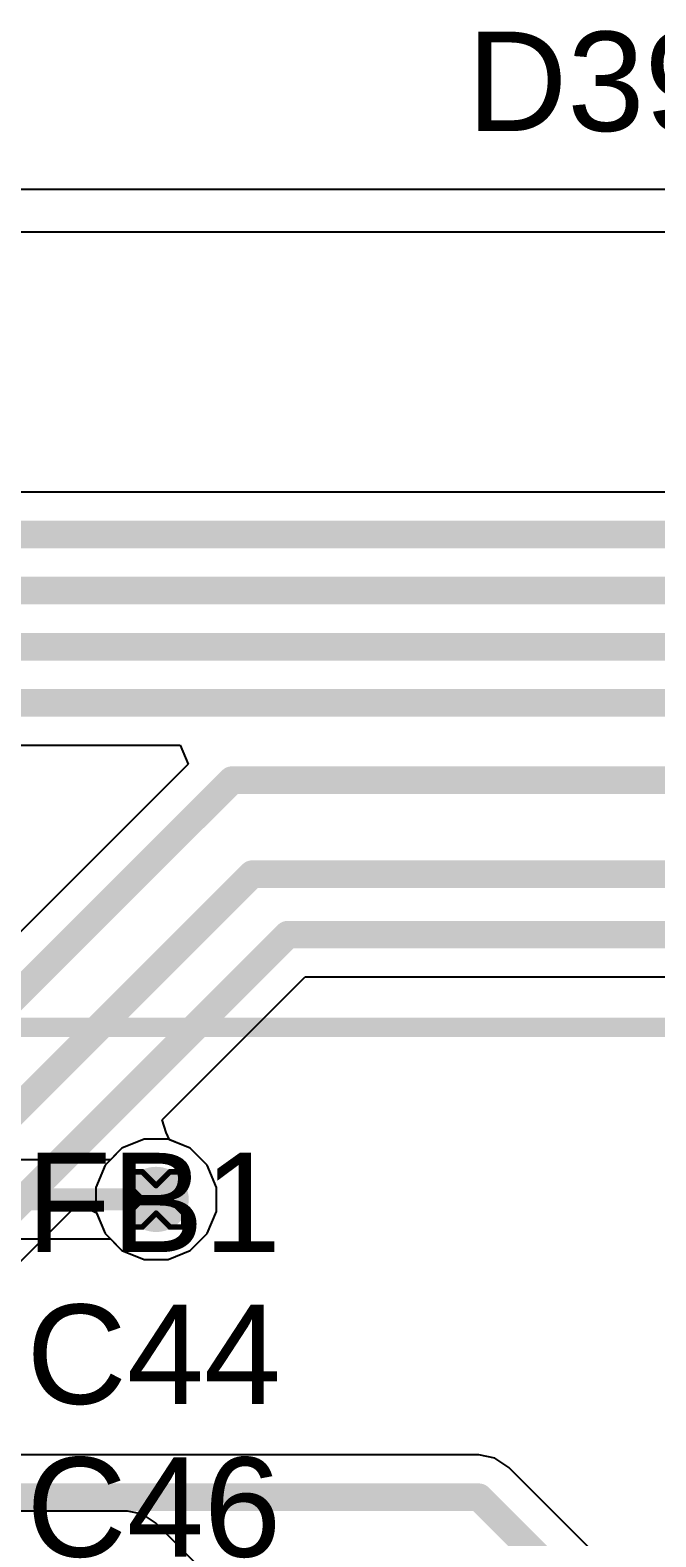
# Model space of a CAD drawing. Header units: inches. Extents: x -11 to 5379, y 0 to 5429.
# Drawn here: x 203.6 to 209.36, y 70.71 to 84.58 of the extents above; entities that cross this region are included whole.
import ezdxf

# ---------------------------------------------------------------- set-up
doc = ezdxf.new("R2010")
doc.units = ezdxf.units.IN
for name, color, linetype in [('Bottom Layer', 5, 'Continuous'), ('Drill Drawing', 1, 'Continuous'), ('GND', 16, 'Continuous'), ('PWR', 76, 'Continuous'), ('Top Layer', 1, 'Continuous'), ('Top Overlay', 2, 'Continuous'), ('Via Holes', 16, 'Continuous')]:
    doc.layers.add(name, color=color, linetype=linetype)
doc.styles.add('Arial', font='', dxfattribs={"height": 0.2})
doc.styles.get('Arial').set_extended_font_data('Arial')

msp = doc.modelspace()

# ---------------------------------------------------------------- hatches: boundary and pattern name
at = {"layer": 'Bottom Layer'}
h = msp.add_hatch(color=5, dxfattribs=at)
edge = h.paths.add_edge_path()
edge.add_arc((204.759, 73.815), 0.3, 0, 360)
at = {"layer": 'GND'}
h = msp.add_hatch(color=16, dxfattribs=at)
edge = h.paths.add_edge_path()
edge.add_arc((204.759, 73.815), 0.3, 0, 360)
at = {"layer": 'PWR'}
h = msp.add_hatch(color=76, dxfattribs=at)
edge = h.paths.add_edge_path()
edge.add_arc((204.759, 73.815), 0.3, 0, 360)
at = {"layer": 'Top Layer'}
h = msp.add_hatch(color=1, dxfattribs=at)
edge = h.paths.add_edge_path()
edge.add_arc((204.759, 73.815), 0.3, 0, 360)
at = {"layer": 'Via Holes'}
h = msp.add_hatch(color=7, dxfattribs=at)
edge = h.paths.add_edge_path()
edge.add_arc((204.759, 73.815), 0.15, 0, 360)

# ---------------------------------------------------------------- linework, layer by layer
at = {"layer": 'Bottom Layer'}
for p, q in [((217.429, 80.322), (201.57, 80.322)), ((195.634, 77.996), (204.979, 77.996)), ((204.979, 77.996), (205.053, 77.819)), ((205.053, 77.819), (201.28, 74.046)), ((204.815, 74.547), (206.13, 75.862)), ((206.13, 75.862), (230.159, 75.862)), ((204.85, 74.432), (204.815, 74.547)), ((204.883, 74.364), (204.85, 74.432)), ((205.073, 74.285), (204.883, 74.364)), ((205.229, 74.129), (205.073, 74.285)), ((205.313, 73.925), (205.229, 74.129)), ((205.313, 73.705), (205.313, 73.925)), ((200.427, 70.159), (204.027, 73.759)), ((204.027, 73.759), (204.142, 73.724)), ((204.142, 73.724), (204.211, 73.691)), ((204.211, 73.691), (204.289, 73.501)), ((205.229, 73.501), (205.313, 73.705)), ((204.289, 73.501), (204.445, 73.346)), ((205.073, 73.346), (205.229, 73.501)), ((204.445, 73.346), (204.649, 73.261)), ((204.649, 73.261), (204.869, 73.261)), ((204.869, 73.261), (205.073, 73.346)), ((207.727, 71.463), (203.064, 71.463)), ((207.876, 71.433), (207.727, 71.463)), ((208.002, 71.349), (207.876, 71.433)), ((209.119, 70.232), (208.002, 71.349))]:
    msp.add_line(p, q, dxfattribs=at)
for points in [[(184.805, 79.933, 0.254, 0.254, 0), (228.65, 79.933, 0.254, 0.254, 0)], [(184.567, 79.418, 0.254, 0.254, 0), (228.889, 79.418, 0.254, 0.254, 0)], [(184.221, 78.901, 0.254, 0.254, 0), (229.235, 78.901, 0.254, 0.254, 0)], [(183.947, 78.385, 0.254, 0.254, 0), (229.509, 78.385, 0.254, 0.254, 0)], [(199.28, 71.496, 0.254, 0.254, 0), (205.457, 77.673, 0.254, 0.254, 0)], [(205.457, 77.673, 0.254, 0.254, 0), (229.643, 77.673, 0.254, 0.254, 0)], [(199.799, 70.964, 0.254, 0.254, 0), (205.643, 76.808, 0.254, 0.254, 0)], [(205.643, 76.808, 0.254, 0.254, 0), (229.84, 76.808, 0.254, 0.254, 0)], [(200.152, 70.434, 0.254, 0.254, 0), (205.969, 76.251, 0.254, 0.254, 0)], [(205.969, 76.251, 0.254, 0.254, 0), (230.159, 76.251, 0.254, 0.254, 0)], [(203.064, 71.074, 0.254, 0.254, 0), (207.727, 71.074, 0.254, 0.254, 0)], [(207.727, 71.074, 0.254, 0.254, 0), (208.845, 69.957, 0.254, 0.254, 0)]]:
    msp.add_lwpolyline(points, format="xyseb", dxfattribs=at)
for points in [[(205.393, 77.673, 0.127, 0.127, 1), (205.52, 77.673, 0.127, 0.127, 1)], [(205.393, 77.673, 0.127, 0.127, 1), (205.52, 77.673, 0.127, 0.127, 1)], [(205.58, 76.808, 0.127, 0.127, 1), (205.707, 76.808, 0.127, 0.127, 1)], [(205.58, 76.808, 0.127, 0.127, 1), (205.707, 76.808, 0.127, 0.127, 1)], [(205.906, 76.251, 0.127, 0.127, 1), (206.033, 76.251, 0.127, 0.127, 1)], [(205.906, 76.251, 0.127, 0.127, 1), (206.033, 76.251, 0.127, 0.127, 1)], [(207.664, 71.074, 0.127, 0.127, 1), (207.791, 71.074, 0.127, 0.127, 1)], [(207.664, 71.074, 0.127, 0.127, 1), (207.791, 71.074, 0.127, 0.127, 1)]]:
    msp.add_lwpolyline(points, format="xyseb", close=True, dxfattribs=at)
at = {"layer": 'Drill Drawing'}
for points in [[(204.505, 73.942, 0.0508, 0.0508, 0), (204.505, 74.069, 0.0508, 0.0508, 0)], [(204.505, 74.069, 0.0508, 0.0508, 0), (204.632, 74.069, 0.0508, 0.0508, 0)], [(204.632, 74.069, 0.0508, 0.0508, 0), (204.759, 73.942, 0.0508, 0.0508, 0)], [(204.759, 73.942, 0.0508, 0.0508, 0), (204.886, 74.069, 0.0508, 0.0508, 0)], [(204.886, 74.069, 0.0508, 0.0508, 0), (205.013, 74.069, 0.0508, 0.0508, 0)], [(205.013, 73.942, 0.0508, 0.0508, 0), (205.013, 74.069, 0.0508, 0.0508, 0)], [(204.505, 73.942, 0.0508, 0.0508, 0), (204.632, 73.815, 0.0508, 0.0508, 0)], [(204.886, 73.815, 0.0508, 0.0508, 0), (205.013, 73.942, 0.0508, 0.0508, 0)], [(204.505, 73.688, 0.0508, 0.0508, 0), (204.632, 73.815, 0.0508, 0.0508, 0)], [(204.886, 73.815, 0.0508, 0.0508, 0), (205.013, 73.688, 0.0508, 0.0508, 0)], [(204.505, 73.561, 0.0508, 0.0508, 0), (204.505, 73.688, 0.0508, 0.0508, 0)], [(204.632, 73.561, 0.0508, 0.0508, 0), (204.759, 73.688, 0.0508, 0.0508, 0)], [(204.759, 73.688, 0.0508, 0.0508, 0), (204.886, 73.561, 0.0508, 0.0508, 0)], [(205.013, 73.561, 0.0508, 0.0508, 0), (205.013, 73.688, 0.0508, 0.0508, 0)], [(204.505, 73.561, 0.0508, 0.0508, 0), (204.632, 73.561, 0.0508, 0.0508, 0)], [(204.886, 73.561, 0.0508, 0.0508, 0), (205.013, 73.561, 0.0508, 0.0508, 0)]]:
    msp.add_lwpolyline(points, format="xyseb", dxfattribs=at)
for points in [[(204.492, 74.069, 0.0254, 0.0254, 1), (204.518, 74.069, 0.0254, 0.0254, 1)], [(204.492, 74.069, 0.0254, 0.0254, 1), (204.518, 74.069, 0.0254, 0.0254, 1)], [(204.619, 74.069, 0.0254, 0.0254, 1), (204.645, 74.069, 0.0254, 0.0254, 1)], [(204.619, 74.069, 0.0254, 0.0254, 1), (204.645, 74.069, 0.0254, 0.0254, 1)], [(204.873, 74.069, 0.0254, 0.0254, 1), (204.899, 74.069, 0.0254, 0.0254, 1)], [(204.873, 74.069, 0.0254, 0.0254, 1), (204.899, 74.069, 0.0254, 0.0254, 1)], [(205, 74.069, 0.0254, 0.0254, 1), (205.026, 74.069, 0.0254, 0.0254, 1)], [(205, 74.069, 0.0254, 0.0254, 1), (205.026, 74.069, 0.0254, 0.0254, 1)], [(204.492, 73.942, 0.0254, 0.0254, 1), (204.518, 73.942, 0.0254, 0.0254, 1)], [(204.492, 73.942, 0.0254, 0.0254, 1), (204.518, 73.942, 0.0254, 0.0254, 1)], [(204.746, 73.942, 0.0254, 0.0254, 1), (204.772, 73.942, 0.0254, 0.0254, 1)], [(204.746, 73.942, 0.0254, 0.0254, 1), (204.772, 73.942, 0.0254, 0.0254, 1)], [(205, 73.942, 0.0254, 0.0254, 1), (205.026, 73.942, 0.0254, 0.0254, 1)], [(205, 73.942, 0.0254, 0.0254, 1), (205.026, 73.942, 0.0254, 0.0254, 1)], [(204.619, 73.815, 0.0254, 0.0254, 1), (204.645, 73.815, 0.0254, 0.0254, 1)], [(204.619, 73.815, 0.0254, 0.0254, 1), (204.645, 73.815, 0.0254, 0.0254, 1)], [(204.873, 73.815, 0.0254, 0.0254, 1), (204.899, 73.815, 0.0254, 0.0254, 1)], [(204.873, 73.815, 0.0254, 0.0254, 1), (204.899, 73.815, 0.0254, 0.0254, 1)], [(204.492, 73.688, 0.0254, 0.0254, 1), (204.518, 73.688, 0.0254, 0.0254, 1)], [(204.492, 73.688, 0.0254, 0.0254, 1), (204.518, 73.688, 0.0254, 0.0254, 1)], [(204.746, 73.688, 0.0254, 0.0254, 1), (204.772, 73.688, 0.0254, 0.0254, 1)], [(204.746, 73.688, 0.0254, 0.0254, 1), (204.772, 73.688, 0.0254, 0.0254, 1)], [(205, 73.688, 0.0254, 0.0254, 1), (205.026, 73.688, 0.0254, 0.0254, 1)], [(205, 73.688, 0.0254, 0.0254, 1), (205.026, 73.688, 0.0254, 0.0254, 1)], [(204.492, 73.561, 0.0254, 0.0254, 1), (204.518, 73.561, 0.0254, 0.0254, 1)], [(204.492, 73.561, 0.0254, 0.0254, 1), (204.518, 73.561, 0.0254, 0.0254, 1)], [(204.619, 73.561, 0.0254, 0.0254, 1), (204.645, 73.561, 0.0254, 0.0254, 1)], [(204.619, 73.561, 0.0254, 0.0254, 1), (204.645, 73.561, 0.0254, 0.0254, 1)], [(204.873, 73.561, 0.0254, 0.0254, 1), (204.899, 73.561, 0.0254, 0.0254, 1)], [(204.873, 73.561, 0.0254, 0.0254, 1), (204.899, 73.561, 0.0254, 0.0254, 1)], [(205, 73.561, 0.0254, 0.0254, 1), (205.026, 73.561, 0.0254, 0.0254, 1)], [(205, 73.561, 0.0254, 0.0254, 1), (205.026, 73.561, 0.0254, 0.0254, 1)]]:
    msp.add_lwpolyline(points, format="xyseb", close=True, dxfattribs=at)
at = {"layer": 'GND'}
for p, q in [((204.649, 74.369), (204.445, 74.285)), ((204.869, 74.369), (204.649, 74.369)), ((205.073, 74.285), (204.869, 74.369)), ((204.445, 74.285), (204.289, 74.129)), ((205.229, 74.129), (205.073, 74.285)), ((204.289, 74.129), (204.205, 73.925)), ((205.313, 73.925), (205.229, 74.129)), ((204.205, 73.925), (204.205, 73.705)), ((205.313, 73.705), (205.313, 73.925)), ((204.205, 73.705), (204.289, 73.501)), ((205.229, 73.501), (205.313, 73.705)), ((204.289, 73.501), (204.445, 73.346)), ((205.073, 73.346), (205.229, 73.501)), ((204.445, 73.346), (204.649, 73.261)), ((204.649, 73.261), (204.869, 73.261)), ((204.869, 73.261), (205.073, 73.346))]:
    msp.add_line(p, q, dxfattribs=at)
at = {"layer": 'PWR'}
for p, q in [((265.532, 83.109), (200.832, 83.109)), ((202.411, 82.72), (265.143, 82.72))]:
    msp.add_line(p, q, dxfattribs=at)
at = {"layer": 'Top Layer'}
for p, q in [((204.649, 74.369), (204.445, 74.285)), ((204.869, 74.369), (204.649, 74.369)), ((205.073, 74.285), (204.869, 74.369)), ((204.445, 74.285), (204.338, 74.178)), ((205.229, 74.129), (205.073, 74.285)), ((204.338, 74.178), (203.304, 74.178)), ((205.313, 73.925), (205.229, 74.129)), ((205.313, 73.705), (205.313, 73.925)), ((205.229, 73.501), (205.313, 73.705)), ((205.073, 73.346), (205.229, 73.501)), ((203.304, 73.453), (204.338, 73.453)), ((204.338, 73.453), (204.445, 73.346)), ((204.445, 73.346), (204.649, 73.261)), ((204.649, 73.261), (204.869, 73.261)), ((204.869, 73.261), (205.073, 73.346)), ((204.496, 70.945), (202.063, 70.945)), ((204.635, 70.918), (204.496, 70.945)), ((204.496, 70.945), (204.496, 70.945)), ((204.752, 70.839), (204.635, 70.918)), ((206.308, 69.283), (204.752, 70.839))]:
    msp.add_line(p, q, dxfattribs=at)
msp.add_lwpolyline([(202.75, 73.815, 0.203, 0.203, 0), (204.759, 73.815, 0.203, 0.203, 0)], format="xyseb", dxfattribs=at)
msp.add_lwpolyline([(204.708, 73.815, 0.102, 0.102, 1), (204.81, 73.815, 0.102, 0.102, 1)], format="xyseb", close=True, dxfattribs=at)
at = {"layer": 'Top Overlay'}
for points in [[(201.694, 75.398, 0.178, 0.178, 0), (205.192, 75.398, 0.178, 0.178, 0)], [(205.192, 75.398, 0.178, 0.178, 0), (228.6, 75.398, 0.178, 0.178, 0)]]:
    msp.add_lwpolyline(points, format="xyseb", dxfattribs=at)
msp.add_lwpolyline([(205.148, 75.398, 0.0889, 0.0889, 1), (205.236, 75.398, 0.0889, 0.0889, 1)], format="xyseb", close=True, dxfattribs=at)
msp.add_lwpolyline([(205.148, 75.398, 0.0889, 0.0889, 1), (205.236, 75.398, 0.0889, 0.0889, 1)], format="xyseb", close=True, dxfattribs=at)

# ---------------------------------------------------------------- texts
at = {"layer": 'Top Overlay', "style": 'Arial'}
for s, p in [('D39', (207.619, 83.647)), ('FB1', (203.566, 73.33)), ('C44', (203.566, 71.933)), ('C46', (203.566, 70.526))]:
    msp.add_text(s, height=0.9144, dxfattribs=at).set_placement(p)

doc.saveas('drawing.dxf')
